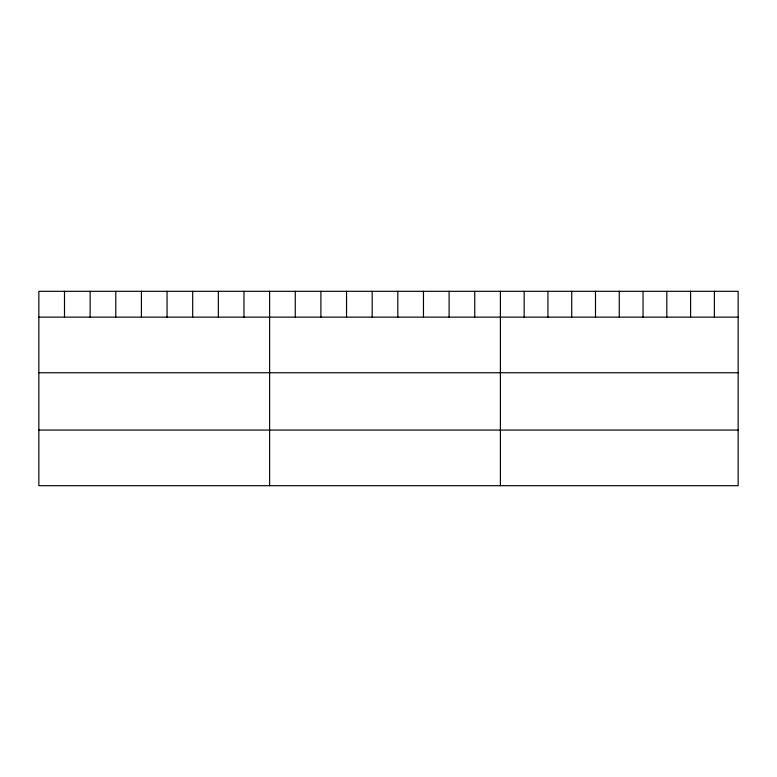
<?xml version="1.0" encoding="UTF-8"?>
<svg xmlns="http://www.w3.org/2000/svg" width="777" height="777" viewBox="0 0 777 777"><rect width="100%" height="100%" fill="white"/><g stroke="black" fill="none" stroke-linecap="round" stroke-linejoin="round"><path stroke-width="1.17" d="M738.15 317.133L738.15 485.693L38.85 485.693L38.85 291.307L738.15 291.307L738.15 317.133L38.85 317.133M38.85 372.756L738.15 372.756M38.85 430.07L738.15 430.07M714.374 291.307L714.374 317.133M690.598 291.307L690.598 317.133M666.821 291.307L666.821 317.133M643.045 291.307L643.045 317.133M619.269 291.307L619.269 317.133M595.493 291.307L595.493 317.133M571.717 291.307L571.717 317.133M547.94 291.307L547.94 317.133M524.164 291.307L524.164 317.133M500.388 291.307L500.388 485.693M474.747 291.307L474.747 317.133M449.106 291.307L449.106 317.133M423.465 291.307L423.465 317.133M397.824 291.307L397.824 317.133M372.183 291.307L372.183 317.133M346.542 291.307L346.542 317.133M320.901 291.307L320.901 317.133M295.26 291.307L295.26 317.133M269.619 291.307L269.619 485.693M243.978 291.307L243.978 317.133M218.337 291.307L218.337 317.133M192.696 291.307L192.696 317.133M167.055 291.307L167.055 317.133M141.414 291.307L141.414 317.133M115.773 291.307L115.773 317.133M90.132 291.307L90.132 317.133M64.491 291.307L64.491 317.133"/></g></svg>
